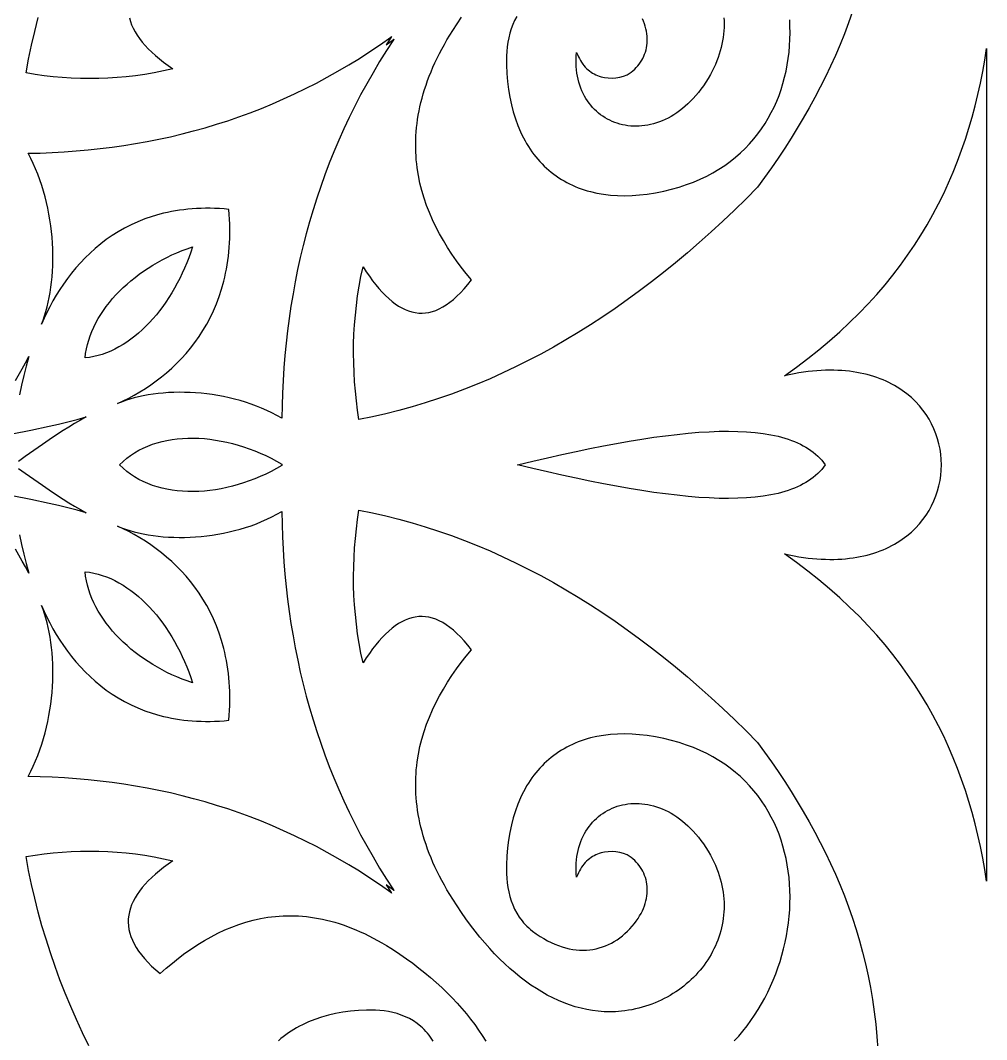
# Model space of a CAD drawing. Extents: x -375 to 375, y -1025 to 1025.
# Drawn here: x -197.2 to -125, y 659.3 to 735.5 of the extents above; entities that cross this region are included whole.
import ezdxf

# ---------------------------------------------------------------- set-up
doc = ezdxf.new("R2010")
doc.units = 0
doc.layers.add('LAYER_1', color=18, linetype='CONTINUOUS')

msp = doc.modelspace()

# ---------------------------------------------------------------- linework, layer by layer
at = {"layer": 'LAYER_1'}
for points in [[(-135.022, 736.118), (-135.313, 735.285), (-135.623, 734.462), (-135.95, 733.647), (-136.294, 732.84), (-136.655, 732.041), (-137.031, 731.25), (-137.423, 730.466), (-137.831, 729.69), (-138.253, 728.921), (-138.689, 728.158), (-139.139, 727.403), (-139.603, 726.654), (-140.079, 725.911), (-140.567, 725.174), (-141.067, 724.442), (-141.579, 723.717), (-142.101, 722.996), (-142.966, 722.132), (-143.834, 721.287), (-144.707, 720.462), (-145.583, 719.657), (-146.464, 718.873), (-147.349, 718.108), (-148.238, 717.363), (-149.131, 716.639), (-150.028, 715.936), (-150.929, 715.253), (-151.835, 714.59), (-152.744, 713.949), (-153.659, 713.328), (-154.577, 712.728), (-155.5, 712.15), (-156.427, 711.593), (-157.358, 711.057), (-158.294, 710.543), (-159.235, 710.05), (-160.179, 709.579), (-161.129, 709.13), (-162.083, 708.702), (-163.041, 708.297), (-164.004, 707.914), (-164.972, 707.553), (-165.944, 707.214), (-166.921, 706.898), (-167.903, 706.604), (-168.889, 706.333), (-169.88, 706.085), (-170.877, 705.86), (-171.877, 705.657), (-171.982, 706.357), (-172.072, 707.059), (-172.146, 707.762), (-172.204, 708.467), (-172.246, 709.173), (-172.272, 709.881), (-172.281, 710.591), (-172.274, 711.303), (-172.249, 712.016), (-172.207, 712.731), (-172.147, 713.448), (-172.069, 714.166), (-171.974, 714.886), (-171.859, 715.607), (-171.727, 716.33), (-171.575, 717.055), (-171.338, 716.691), (-171.1, 716.346), (-170.861, 716.019), (-170.621, 715.712), (-170.381, 715.425), (-170.139, 715.158), (-169.897, 714.91), (-169.653, 714.683), (-169.409, 714.477), (-169.164, 714.292), (-168.917, 714.128), (-168.67, 713.985), (-168.422, 713.865), (-168.172, 713.766), (-167.922, 713.69), (-167.67, 713.636), (-167.418, 713.606), (-167.164, 713.598), (-166.909, 713.614), (-166.653, 713.654), (-166.396, 713.717), (-166.137, 713.805), (-165.878, 713.918), (-165.617, 714.055), (-165.355, 714.217), (-165.091, 714.405), (-164.826, 714.619), (-164.56, 714.858), (-164.293, 715.124), (-164.024, 715.416), (-163.754, 715.735), (-163.482, 716.081), (-163.868, 716.552), (-164.24, 717.03), (-164.597, 717.514), (-164.938, 718.006), (-165.264, 718.504), (-165.572, 719.009), (-165.862, 719.521), (-166.133, 720.04), (-166.384, 720.567), (-166.616, 721.1), (-166.825, 721.64), (-167.013, 722.188), (-167.178, 722.743), (-167.319, 723.305), (-167.436, 723.874), (-167.528, 724.451), (-167.563, 724.742), (-167.593, 725.035), (-167.615, 725.33), (-167.631, 725.627), (-167.64, 725.925), (-167.641, 726.225), (-167.636, 726.528), (-167.623, 726.832), (-167.603, 727.138), (-167.576, 727.446), (-167.541, 727.755), (-167.498, 728.067), (-167.447, 728.381), (-167.389, 728.696), (-167.323, 729.013), (-167.248, 729.333), (-167.166, 729.654), (-167.075, 729.977), (-166.976, 730.302), (-166.868, 730.629), (-166.752, 730.958), (-166.627, 731.289), (-166.493, 731.622), (-166.35, 731.956), (-166.199, 732.293), (-166.038, 732.632), (-165.868, 732.972), (-165.689, 733.315), (-165.5, 733.659), (-165.302, 734.006), (-165.094, 734.354), (-164.877, 734.705), (-164.552, 735.209), (-164.221, 735.7)], [(-189.022, 735.642), (-188.949, 735.382), (-188.854, 735.122), (-188.738, 734.864), (-188.601, 734.607), (-188.444, 734.351), (-188.266, 734.095), (-188.067, 733.841), (-187.849, 733.588), (-187.612, 733.336), (-187.354, 733.085), (-187.078, 732.834), (-186.783, 732.585), (-186.47, 732.336), (-186.138, 732.089), (-185.788, 731.842), (-186.484, 731.684), (-187.179, 731.546), (-187.873, 731.427), (-188.565, 731.328), (-189.255, 731.247), (-189.944, 731.185), (-190.631, 731.141), (-191.317, 731.115), (-192.001, 731.107), (-192.683, 731.117), (-193.364, 731.143), (-194.043, 731.187), (-194.721, 731.248), (-195.396, 731.325), (-196.071, 731.418), (-196.743, 731.528), (-196.549, 732.569), (-196.332, 733.605), (-196.094, 734.636), (-195.833, 735.662)], [(-160.089, 735.753), (-160.251, 735.45), (-160.39, 735.138), (-160.51, 734.818), (-160.609, 734.491), (-160.691, 734.159), (-160.755, 733.823), (-160.802, 733.485), (-160.835, 733.144), (-160.854, 732.804), (-160.86, 732.465), (-160.855, 732.127), (-160.827, 731.495), (-160.777, 730.881), (-160.704, 730.287), (-160.609, 729.712), (-160.492, 729.157), (-160.353, 728.621), (-160.194, 728.106), (-160.014, 727.611), (-159.813, 727.137), (-159.706, 726.908), (-159.593, 726.684), (-159.475, 726.465), (-159.353, 726.251), (-159.225, 726.043), (-159.093, 725.841), (-158.956, 725.643), (-158.814, 725.451), (-158.668, 725.265), (-158.517, 725.084), (-158.361, 724.909), (-158.201, 724.739), (-158.036, 724.574), (-157.867, 724.416), (-157.693, 724.263), (-157.515, 724.116), (-157.333, 723.974), (-157.146, 723.838), (-156.955, 723.708), (-156.76, 723.584), (-156.561, 723.465), (-156.357, 723.353), (-156.15, 723.246), (-155.938, 723.145), (-155.723, 723.05), (-155.503, 722.962), (-155.28, 722.879), (-155.052, 722.802), (-154.821, 722.731), (-154.586, 722.667), (-154.105, 722.556), (-153.609, 722.47), (-153.099, 722.41), (-152.574, 722.374), (-152.036, 722.364), (-151.485, 722.38), (-150.921, 722.422), (-150.344, 722.49), (-149.718, 722.59), (-149.113, 722.711), (-148.528, 722.852), (-147.963, 723.012), (-147.419, 723.191), (-146.894, 723.388), (-146.388, 723.603), (-145.903, 723.835), (-145.436, 724.084), (-144.989, 724.348), (-144.562, 724.628), (-144.153, 724.923), (-143.763, 725.232), (-143.392, 725.555), (-143.039, 725.891), (-142.705, 726.239), (-142.389, 726.6), (-142.091, 726.973), (-141.812, 727.356), (-141.55, 727.75), (-141.306, 728.153), (-141.08, 728.566), (-140.871, 728.988), (-140.68, 729.418), (-140.506, 729.855), (-140.349, 730.3), (-140.208, 730.751), (-140.085, 731.208), (-139.978, 731.67), (-139.888, 732.137), (-139.814, 732.609), (-139.757, 733.084), (-139.716, 733.563), (-139.69, 734.044), (-139.681, 734.527), (-139.687, 735.012), (-139.708, 735.497)], [(-144.62, 735.658), (-144.609, 735.416), (-144.605, 735.172), (-144.61, 734.926), (-144.623, 734.68), (-144.645, 734.432), (-144.676, 734.183), (-144.716, 733.934), (-144.764, 733.683), (-144.822, 733.433), (-144.889, 733.181), (-144.965, 732.93), (-145.051, 732.678), (-145.146, 732.426), (-145.251, 732.175), (-145.366, 731.923), (-145.49, 731.672), (-145.625, 731.421), (-145.796, 731.128), (-145.972, 730.848), (-146.152, 730.58), (-146.336, 730.325), (-146.525, 730.081), (-146.717, 729.85), (-146.912, 729.63), (-147.111, 729.422), (-147.313, 729.226), (-147.517, 729.041), (-147.724, 728.867), (-147.934, 728.705), (-148.145, 728.554), (-148.357, 728.414), (-148.572, 728.285), (-148.787, 728.167), (-149.004, 728.06), (-149.221, 727.963), (-149.438, 727.877), (-149.656, 727.801), (-149.874, 727.736), (-150.091, 727.681), (-150.308, 727.635), (-150.524, 727.6), (-150.739, 727.575), (-150.953, 727.559), (-151.165, 727.553), (-151.375, 727.556), (-151.584, 727.569), (-151.79, 727.591), (-151.993, 727.622), (-152.194, 727.662), (-152.391, 727.712), (-152.585, 727.77), (-152.776, 727.837), (-152.963, 727.912), (-153.146, 727.996), (-153.324, 728.088), (-153.498, 728.189), (-153.667, 728.298), (-153.831, 728.414), (-153.989, 728.539), (-154.142, 728.672), (-154.289, 728.812), (-154.431, 728.96), (-154.565, 729.115), (-154.693, 729.278), (-154.815, 729.448), (-154.929, 729.625), (-155.036, 729.809), (-155.135, 730.001), (-155.227, 730.199), (-155.31, 730.403), (-155.385, 730.615), (-155.451, 730.832), (-155.509, 731.057), (-155.557, 731.287), (-155.597, 731.524), (-155.626, 731.766), (-155.646, 732.015), (-155.655, 732.269), (-155.654, 732.529), (-155.643, 732.795), (-155.621, 733.066), (-155.558, 732.903), (-155.49, 732.747), (-155.417, 732.599), (-155.338, 732.458), (-155.254, 732.325), (-155.165, 732.199), (-155.072, 732.081), (-154.974, 731.97), (-154.872, 731.866), (-154.766, 731.77), (-154.656, 731.68), (-154.543, 731.598), (-154.426, 731.523), (-154.306, 731.455), (-154.183, 731.394), (-154.057, 731.34), (-153.928, 731.292), (-153.798, 731.252), (-153.665, 731.218), (-153.53, 731.192), (-153.255, 731.158), (-152.975, 731.151), (-152.691, 731.171), (-152.405, 731.216), (-152.119, 731.286), (-151.834, 731.382), (-151.687, 731.481), (-151.546, 731.586), (-151.412, 731.697), (-151.285, 731.814), (-151.165, 731.936), (-151.052, 732.064), (-150.947, 732.197), (-150.85, 732.334), (-150.76, 732.476), (-150.679, 732.622), (-150.606, 732.773), (-150.541, 732.928), (-150.485, 733.086), (-150.438, 733.248), (-150.4, 733.413), (-150.371, 733.582), (-150.351, 733.753), (-150.341, 733.927), (-150.341, 734.103), (-150.351, 734.282), (-150.371, 734.462), (-150.401, 734.645), (-150.441, 734.829), (-150.493, 735.015), (-150.555, 735.201), (-150.628, 735.389), (-150.712, 735.577)], [(-197.537, 708.573), (-197.03, 709.449), (-196.783, 709.896), (-196.545, 710.347), (-196.735, 709.639), (-196.911, 708.927), (-197.075, 708.209), (-197.228, 707.488)], [(-197.785, 704.58), (-196.393, 704.854), (-195.003, 705.145), (-194.31, 705.302), (-193.619, 705.47), (-192.931, 705.651), (-192.245, 705.848), (-192.681, 705.604), (-193.113, 705.352), (-193.54, 705.093), (-193.959, 704.83), (-194.766, 704.303), (-195.52, 703.789), (-196.805, 702.882), (-197.304, 702.528)], [(-197.304, 702.004), (-196.805, 701.649), (-195.52, 700.743), (-194.766, 700.23), (-193.959, 699.705), (-193.54, 699.443), (-193.113, 699.186), (-192.681, 698.935), (-192.245, 698.692), (-192.931, 698.885), (-193.619, 699.064), (-194.31, 699.23), (-195.003, 699.386), (-196.393, 699.675), (-197.785, 699.946)], [(-143.844, 659.246), (-143.514, 659.611), (-143.198, 659.988), (-142.894, 660.375), (-142.603, 660.773), (-142.324, 661.18), (-142.059, 661.597), (-141.807, 662.022), (-141.569, 662.455), (-141.344, 662.895), (-141.132, 663.342), (-140.935, 663.796), (-140.751, 664.255), (-140.581, 664.719), (-140.426, 665.188), (-140.284, 665.661), (-140.158, 666.138), (-140.045, 666.617), (-139.948, 667.099), (-139.865, 667.583), (-139.798, 668.068), (-139.745, 668.554), (-139.708, 669.04), (-139.687, 669.526), (-139.681, 670.01), (-139.69, 670.494), (-139.716, 670.975), (-139.757, 671.453), (-139.814, 671.928), (-139.888, 672.4), (-139.978, 672.867), (-140.085, 673.33), (-140.208, 673.787), (-140.349, 674.238), (-140.506, 674.682), (-140.68, 675.12), (-140.871, 675.55), (-141.08, 675.971), (-141.306, 676.384), (-141.55, 676.788), (-141.812, 677.182), (-142.091, 677.565), (-142.389, 677.937), (-142.705, 678.298), (-143.039, 678.647), (-143.392, 678.983), (-143.763, 679.306), (-144.153, 679.615), (-144.562, 679.91), (-144.989, 680.19), (-145.436, 680.454), (-145.903, 680.703), (-146.388, 680.935), (-146.894, 681.149), (-147.419, 681.347), (-147.963, 681.526), (-148.528, 681.686), (-149.113, 681.827), (-149.718, 681.948), (-150.344, 682.048), (-150.921, 682.116), (-151.485, 682.158), (-152.036, 682.174), (-152.574, 682.164), (-153.099, 682.128), (-153.609, 682.067), (-154.105, 681.981), (-154.586, 681.871), (-154.821, 681.806), (-155.052, 681.736), (-155.28, 681.659), (-155.503, 681.576), (-155.723, 681.487), (-155.938, 681.392), (-156.15, 681.292), (-156.357, 681.185), (-156.561, 681.072), (-156.76, 680.954), (-156.955, 680.83), (-157.146, 680.7), (-157.333, 680.564), (-157.515, 680.422), (-157.693, 680.275), (-157.867, 680.122), (-158.036, 679.963), (-158.201, 679.799), (-158.361, 679.629), (-158.517, 679.454), (-158.668, 679.273), (-158.814, 679.086), (-158.956, 678.894), (-159.093, 678.697), (-159.225, 678.494), (-159.353, 678.286), (-159.475, 678.073), (-159.593, 677.854), (-159.706, 677.63), (-159.813, 677.401), (-160.014, 676.927), (-160.194, 676.432), (-160.353, 675.917), (-160.492, 675.381), (-160.609, 674.826), (-160.704, 674.251), (-160.777, 673.657), (-160.827, 673.043), (-160.855, 672.411), (-160.86, 672.073), (-160.854, 671.734), (-160.835, 671.393), (-160.802, 671.053), (-160.755, 670.714), (-160.691, 670.378), (-160.609, 670.047), (-160.51, 669.72), (-160.39, 669.4), (-160.251, 669.087), (-160.089, 668.784), (-159.904, 668.491), (-159.696, 668.209), (-159.582, 668.073), (-159.462, 667.941), (-159.335, 667.811), (-159.202, 667.686), (-159.062, 667.564), (-158.914, 667.446), (-158.635, 667.244), (-158.356, 667.058), (-158.078, 666.888), (-157.801, 666.734), (-157.526, 666.596), (-157.253, 666.474), (-156.981, 666.366), (-156.711, 666.274), (-156.443, 666.197), (-156.178, 666.134), (-155.915, 666.086), (-155.655, 666.052), (-155.397, 666.032), (-155.143, 666.026), (-154.892, 666.033), (-154.645, 666.054), (-154.401, 666.088), (-154.161, 666.134), (-153.925, 666.194), (-153.693, 666.265), (-153.466, 666.349), (-153.243, 666.445), (-153.025, 666.553), (-152.812, 666.672), (-152.604, 666.803), (-152.402, 666.944), (-152.205, 667.097), (-152.014, 667.26), (-151.828, 667.434), (-151.649, 667.617), (-151.476, 667.811), (-151.309, 668.015), (-151.166, 668.204), (-151.035, 668.393), (-150.916, 668.582), (-150.808, 668.771), (-150.712, 668.96), (-150.628, 669.149), (-150.555, 669.336), (-150.493, 669.523), (-150.441, 669.709), (-150.401, 669.893), (-150.371, 670.075), (-150.351, 670.256), (-150.341, 670.435), (-150.341, 670.611), (-150.351, 670.785), (-150.371, 670.956), (-150.4, 671.124), (-150.438, 671.29), (-150.485, 671.452), (-150.541, 671.61), (-150.606, 671.765), (-150.679, 671.915), (-150.76, 672.062), (-150.85, 672.204), (-150.947, 672.341), (-151.052, 672.474), (-151.165, 672.601), (-151.285, 672.724), (-151.412, 672.841), (-151.546, 672.952), (-151.687, 673.057), (-151.834, 673.156), (-152.119, 673.252), (-152.405, 673.322), (-152.691, 673.367), (-152.975, 673.387), (-153.255, 673.38), (-153.53, 673.346), (-153.665, 673.32), (-153.798, 673.286), (-153.928, 673.246), (-154.057, 673.198), (-154.183, 673.144), (-154.306, 673.083), (-154.426, 673.015), (-154.543, 672.94), (-154.656, 672.858), (-154.766, 672.768), (-154.872, 672.672), (-154.974, 672.568), (-155.072, 672.457), (-155.165, 672.339), (-155.254, 672.213), (-155.338, 672.08), (-155.417, 671.939), (-155.49, 671.791), (-155.558, 671.635), (-155.621, 671.472), (-155.643, 671.743), (-155.654, 672.009), (-155.655, 672.269), (-155.646, 672.523), (-155.626, 672.772), (-155.597, 673.014), (-155.557, 673.251), (-155.509, 673.481), (-155.451, 673.705), (-155.385, 673.923), (-155.31, 674.134), (-155.227, 674.339), (-155.135, 674.537), (-155.036, 674.728), (-154.929, 674.912), (-154.815, 675.09), (-154.693, 675.26), (-154.565, 675.422), (-154.431, 675.578), (-154.289, 675.726), (-154.142, 675.866), (-153.989, 675.998), (-153.831, 676.123), (-153.667, 676.24), (-153.498, 676.349), (-153.324, 676.449), (-153.146, 676.541), (-152.963, 676.625), (-152.776, 676.701), (-152.585, 676.768), (-152.391, 676.826), (-152.194, 676.875), (-151.993, 676.915), (-151.79, 676.946), (-151.584, 676.968), (-151.375, 676.981), (-151.165, 676.985), (-150.953, 676.978), (-150.739, 676.963), (-150.524, 676.937), (-150.308, 676.902), (-150.091, 676.857), (-149.874, 676.801), (-149.656, 676.736), (-149.438, 676.66), (-149.221, 676.574), (-149.004, 676.477), (-148.787, 676.37), (-148.572, 676.252), (-148.357, 676.123), (-148.145, 675.983), (-147.934, 675.832), (-147.724, 675.67), (-147.517, 675.496), (-147.313, 675.312), (-147.111, 675.115), (-146.912, 674.907), (-146.717, 674.688), (-146.525, 674.456), (-146.336, 674.213), (-146.152, 673.957), (-145.972, 673.689), (-145.796, 673.409), (-145.625, 673.116), (-145.49, 672.866), (-145.366, 672.614), (-145.251, 672.363), (-145.146, 672.111), (-145.051, 671.859), (-144.965, 671.607), (-144.889, 671.356), (-144.822, 671.105), (-144.764, 670.854), (-144.716, 670.604), (-144.676, 670.354), (-144.645, 670.105), (-144.623, 669.858), (-144.61, 669.611), (-144.605, 669.366), (-144.609, 669.122), (-144.62, 668.879), (-144.64, 668.638), (-144.668, 668.399), (-144.704, 668.161), (-144.747, 667.926), (-144.799, 667.693), (-144.857, 667.462), (-144.924, 667.233), (-144.997, 667.007), (-145.078, 666.783), (-145.165, 666.562), (-145.26, 666.344), (-145.361, 666.129), (-145.47, 665.917), (-145.584, 665.708), (-145.706, 665.503), (-145.833, 665.301), (-145.967, 665.103), (-146.107, 664.908), (-146.252, 664.718), (-146.404, 664.531), (-146.562, 664.348), (-146.725, 664.17), (-146.893, 663.996), (-147.067, 663.827), (-147.246, 663.662), (-147.43, 663.502), (-147.62, 663.347), (-147.814, 663.197), (-148.013, 663.052), (-148.216, 662.913), (-148.425, 662.779), (-148.637, 662.65), (-148.854, 662.527), (-149.075, 662.409), (-149.3, 662.298), (-149.529, 662.193), (-149.762, 662.094), (-149.999, 662.001), (-150.239, 661.914), (-150.482, 661.834), (-150.729, 661.761), (-150.98, 661.694), (-151.233, 661.635), (-151.489, 661.582), (-151.748, 661.537), (-152.01, 661.499), (-152.274, 661.468), (-152.709, 661.433), (-153.142, 661.42), (-153.575, 661.43), (-154.007, 661.462), (-154.437, 661.515), (-154.866, 661.59), (-155.293, 661.685), (-155.718, 661.801), (-156.141, 661.937), (-156.562, 662.093), (-156.98, 662.268), (-157.396, 662.463), (-157.809, 662.676), (-158.219, 662.908), (-158.625, 663.158), (-159.029, 663.425), (-159.429, 663.71), (-159.825, 664.012), (-160.217, 664.331), (-160.605, 664.666), (-160.989, 665.017), (-161.369, 665.383), (-161.743, 665.765), (-162.113, 666.162), (-162.478, 666.574), (-162.838, 666.999), (-163.192, 667.439), (-163.541, 667.892), (-163.884, 668.358), (-164.221, 668.837), (-164.552, 669.329), (-164.877, 669.832), (-165.094, 670.183), (-165.302, 670.531), (-165.5, 670.878), (-165.689, 671.223), (-165.868, 671.565), (-166.038, 671.906), (-166.199, 672.244), (-166.35, 672.581), (-166.493, 672.916), (-166.627, 673.249), (-166.752, 673.58), (-166.868, 673.909), (-166.976, 674.236), (-167.075, 674.561), (-167.166, 674.884), (-167.248, 675.205), (-167.323, 675.524), (-167.389, 675.842), (-167.447, 676.157), (-167.498, 676.471), (-167.541, 676.782), (-167.576, 677.092), (-167.603, 677.4), (-167.623, 677.706), (-167.636, 678.01), (-167.641, 678.312), (-167.64, 678.613), (-167.631, 678.911), (-167.615, 679.208), (-167.593, 679.503), (-167.563, 679.796), (-167.528, 680.087), (-167.436, 680.663), (-167.319, 681.233), (-167.178, 681.795), (-167.013, 682.35), (-166.825, 682.897), (-166.616, 683.438), (-166.384, 683.971), (-166.133, 684.498), (-165.862, 685.017), (-165.572, 685.529), (-165.264, 686.034), (-164.938, 686.532), (-164.597, 687.024), (-164.24, 687.508), (-163.868, 687.986), (-163.482, 688.457), (-163.754, 688.803), (-164.024, 689.122), (-164.293, 689.414), (-164.56, 689.68), (-164.826, 689.919), (-165.091, 690.132), (-165.355, 690.32), (-165.617, 690.483), (-165.878, 690.62), (-166.137, 690.733), (-166.396, 690.821), (-166.653, 690.884), (-166.909, 690.924), (-167.164, 690.94), (-167.418, 690.932), (-167.67, 690.901), (-167.922, 690.848), (-168.172, 690.772), (-168.422, 690.673), (-168.67, 690.552), (-168.917, 690.41), (-169.164, 690.246), (-169.409, 690.06), (-169.653, 689.854), (-169.897, 689.627), (-170.139, 689.38), (-170.381, 689.112), (-170.621, 688.825), (-170.861, 688.518), (-171.1, 688.192), (-171.338, 687.846), (-171.575, 687.482), (-171.727, 688.207), (-171.859, 688.93), (-171.974, 689.652), (-172.069, 690.372), (-172.147, 691.09), (-172.207, 691.806), (-172.249, 692.521), (-172.274, 693.234), (-172.281, 693.946), (-172.272, 694.656), (-172.246, 695.364), (-172.204, 696.071), (-172.146, 696.776), (-172.072, 697.479), (-171.982, 698.181), (-171.877, 698.88), (-170.877, 698.678), (-169.88, 698.453), (-168.889, 698.205), (-167.903, 697.934), (-166.921, 697.64), (-165.944, 697.324), (-164.972, 696.985), (-164.004, 696.624), (-163.041, 696.241), (-162.083, 695.835), (-161.129, 695.408), (-160.179, 694.959), (-159.235, 694.488), (-158.294, 693.995), (-157.358, 693.481), (-156.427, 692.945), (-155.5, 692.388), (-154.577, 691.809), (-153.659, 691.21), (-152.744, 690.589), (-151.835, 689.947), (-150.929, 689.285), (-150.028, 688.602), (-149.131, 687.898), (-148.238, 687.174), (-147.349, 686.43), (-146.464, 685.665), (-145.583, 684.88), (-144.707, 684.075), (-143.834, 683.25), (-142.966, 682.405), (-142.101, 681.541), (-141.579, 680.82), (-141.067, 680.095), (-140.567, 679.364), (-140.079, 678.627), (-139.603, 677.884), (-139.139, 677.134), (-138.689, 676.379), (-138.253, 675.616), (-137.831, 674.847), (-137.423, 674.071), (-137.031, 673.287), (-136.655, 672.496), (-136.294, 671.697), (-135.95, 670.891), (-135.623, 670.075), (-135.313, 669.252), (-135.022, 668.42), (-134.749, 667.579), (-134.494, 666.728), (-134.26, 665.869), (-134.045, 665), (-133.85, 664.121), (-133.676, 663.232), (-133.523, 662.333), (-133.393, 661.423), (-133.284, 660.503), (-133.198, 659.572), (-133.135, 658.63)], [(-197.228, 697.046), (-197.075, 696.325), (-196.911, 695.608), (-196.735, 694.896), (-196.545, 694.19), (-196.783, 694.64), (-197.03, 695.086), (-197.537, 695.961)], [(-192.047, 658.878), (-192.521, 659.857), (-192.974, 660.84), (-193.406, 661.827), (-193.817, 662.82), (-194.206, 663.817), (-194.575, 664.819), (-194.922, 665.826), (-195.247, 666.837), (-195.551, 667.854), (-195.833, 668.875), (-196.094, 669.901), (-196.332, 670.932), (-196.549, 671.968), (-196.743, 673.01), (-196.071, 673.119), (-195.396, 673.213), (-194.721, 673.29), (-194.043, 673.35), (-193.364, 673.394), (-192.683, 673.421), (-192.001, 673.431), (-191.317, 673.423), (-190.631, 673.397), (-189.944, 673.353), (-189.255, 673.291), (-188.565, 673.21), (-187.873, 673.11), (-187.179, 672.991), (-186.484, 672.853), (-185.788, 672.695), (-186.138, 672.449), (-186.47, 672.201), (-186.783, 671.952), (-187.078, 671.703), (-187.354, 671.453), (-187.612, 671.201), (-187.849, 670.949), (-188.067, 670.696), (-188.266, 670.442), (-188.444, 670.187), (-188.601, 669.931), (-188.738, 669.673), (-188.854, 669.415), (-188.949, 669.156), (-189.022, 668.895), (-189.074, 668.633), (-189.103, 668.371), (-189.111, 668.107), (-189.095, 667.841), (-189.057, 667.575), (-188.996, 667.307), (-188.912, 667.039), (-188.803, 666.768), (-188.671, 666.497), (-188.515, 666.224), (-188.335, 665.95), (-188.13, 665.675), (-187.899, 665.398), (-187.644, 665.119), (-187.363, 664.84), (-187.057, 664.559), (-186.724, 664.276), (-186.271, 664.677), (-185.812, 665.064), (-185.347, 665.436), (-184.874, 665.791), (-184.395, 666.129), (-183.91, 666.45), (-183.417, 666.752), (-182.918, 667.034), (-182.413, 667.296), (-181.9, 667.536), (-181.38, 667.754), (-180.854, 667.95), (-180.321, 668.121), (-179.781, 668.268), (-179.233, 668.39), (-178.679, 668.485), (-178.399, 668.522), (-178.118, 668.553), (-177.834, 668.576), (-177.549, 668.593), (-177.262, 668.602), (-176.973, 668.603), (-176.683, 668.598), (-176.391, 668.584), (-176.096, 668.564), (-175.801, 668.535), (-175.503, 668.498), (-175.203, 668.454), (-174.902, 668.401), (-174.599, 668.341), (-174.294, 668.272), (-173.987, 668.194), (-173.678, 668.108), (-173.367, 668.014), (-173.055, 667.91), (-172.741, 667.798), (-172.425, 667.677), (-172.106, 667.547), (-171.787, 667.408), (-171.465, 667.26), (-171.141, 667.102), (-170.816, 666.935), (-170.488, 666.758), (-170.159, 666.571), (-169.828, 666.375), (-169.495, 666.169), (-169.16, 665.953), (-168.823, 665.727), (-168.339, 665.389), (-167.866, 665.045), (-167.406, 664.694), (-166.958, 664.337), (-166.522, 663.974), (-166.1, 663.606), (-165.691, 663.231), (-165.295, 662.852), (-164.914, 662.467), (-164.547, 662.077), (-164.194, 661.682), (-163.857, 661.283), (-163.535, 660.879), (-163.229, 660.471), (-162.938, 660.059), (-162.664, 659.643), (-162.407, 659.223)], [(-166.335, 659.232), (-166.529, 659.524), (-166.643, 659.677), (-166.76, 659.823), (-166.88, 659.962), (-167.005, 660.093), (-167.132, 660.218), (-167.263, 660.337), (-167.534, 660.554), (-167.816, 660.746), (-168.107, 660.914), (-168.407, 661.06), (-168.715, 661.184), (-169.029, 661.287), (-169.348, 661.372), (-169.671, 661.439), (-169.997, 661.488), (-170.324, 661.523), (-170.651, 661.542), (-170.977, 661.549), (-171.302, 661.543), (-171.91, 661.514), (-172.499, 661.461), (-173.07, 661.385), (-173.623, 661.287), (-174.157, 661.165), (-174.671, 661.021), (-175.167, 660.855), (-175.642, 660.668), (-176.098, 660.459), (-176.318, 660.347), (-176.534, 660.23), (-176.744, 660.107), (-176.949, 659.98), (-177.149, 659.847), (-177.344, 659.71), (-177.533, 659.567), (-177.718, 659.42), (-177.897, 659.267)]]:
    msp.add_lwpolyline(points, dxfattribs=at)
for points in [[(-169.464, 734.224), (-169.439, 734.243), (-169.48, 734.199), (-169.849, 733.637), (-169.309, 734.021), (-169.267, 734.063), (-169.285, 734.039), (-169.26, 734.057), (-169.302, 734.013), (-169.83, 733.197), (-170.338, 732.376), (-170.828, 731.551), (-171.3, 730.721), (-171.753, 729.887), (-172.187, 729.048), (-172.604, 728.205), (-173.003, 727.357), (-173.385, 726.505), (-173.748, 725.648), (-174.095, 724.787), (-174.424, 723.921), (-174.736, 723.052), (-175.031, 722.177), (-175.309, 721.299), (-175.571, 720.417), (-175.817, 719.53), (-176.046, 718.639), (-176.259, 717.744), (-176.456, 716.844), (-176.637, 715.941), (-176.803, 715.033), (-176.954, 714.122), (-177.089, 713.206), (-177.209, 712.287), (-177.314, 711.363), (-177.404, 710.436), (-177.479, 709.505), (-177.54, 708.569), (-177.587, 707.63), (-177.62, 706.687), (-177.638, 705.741), (-178.003, 705.949), (-178.377, 706.145), (-178.758, 706.329), (-179.146, 706.5), (-179.54, 706.659), (-179.94, 706.807), (-180.344, 706.942), (-180.753, 707.065), (-181.165, 707.177), (-181.58, 707.277), (-181.996, 707.366), (-182.414, 707.444), (-182.832, 707.51), (-183.25, 707.566), (-183.667, 707.61), (-184.083, 707.644), (-184.496, 707.668), (-184.905, 707.681), (-185.311, 707.683), (-185.713, 707.676), (-186.109, 707.658), (-186.499, 707.631), (-186.882, 707.593), (-187.258, 707.546), (-187.626, 707.49), (-187.985, 707.424), (-188.334, 707.349), (-188.673, 707.264), (-189.001, 707.171), (-189.317, 707.069), (-189.621, 706.958), (-189.911, 706.839), (-189.492, 707.036), (-189.074, 707.247), (-188.657, 707.473), (-188.243, 707.714), (-187.832, 707.971), (-187.426, 708.242), (-187.025, 708.529), (-186.631, 708.832), (-186.244, 709.15), (-185.865, 709.485), (-185.495, 709.836), (-185.136, 710.203), (-184.788, 710.587), (-184.452, 710.989), (-184.129, 711.407), (-183.82, 711.843), (-183.527, 712.296), (-183.249, 712.767), (-182.988, 713.256), (-182.746, 713.763), (-182.522, 714.289), (-182.319, 714.833), (-182.136, 715.396), (-181.975, 715.978), (-181.903, 716.276), (-181.837, 716.579), (-181.777, 716.887), (-181.722, 717.2), (-181.675, 717.517), (-181.633, 717.84), (-181.598, 718.167), (-181.569, 718.5), (-181.547, 718.838), (-181.532, 719.18), (-181.524, 719.528), (-181.522, 719.881), (-181.528, 720.238), (-181.542, 720.601), (-181.562, 720.97), (-181.59, 721.343), (-181.95, 721.375), (-182.304, 721.399), (-182.654, 721.415), (-182.999, 721.424), (-183.338, 721.425), (-183.673, 721.419), (-184.003, 721.405), (-184.328, 721.385), (-184.649, 721.357), (-184.964, 721.322), (-185.275, 721.281), (-185.581, 721.233), (-185.882, 721.179), (-186.179, 721.118), (-186.471, 721.052), (-186.758, 720.979), (-187.319, 720.815), (-187.862, 720.628), (-188.386, 720.419), (-188.893, 720.19), (-189.382, 719.94), (-189.854, 719.672), (-190.308, 719.386), (-190.745, 719.083), (-191.165, 718.764), (-191.569, 718.431), (-191.956, 718.084), (-192.327, 717.723), (-192.682, 717.352), (-193.021, 716.969), (-193.344, 716.577), (-193.651, 716.176), (-193.944, 715.767), (-194.221, 715.351), (-194.484, 714.93), (-194.731, 714.505), (-194.965, 714.075), (-195.184, 713.643), (-195.388, 713.209), (-195.579, 712.775), (-195.462, 713.076), (-195.353, 713.391), (-195.253, 713.719), (-195.161, 714.059), (-195.077, 714.411), (-195.003, 714.773), (-194.937, 715.145), (-194.88, 715.527), (-194.833, 715.917), (-194.795, 716.315), (-194.766, 716.72), (-194.747, 717.132), (-194.738, 717.548), (-194.739, 717.97), (-194.749, 718.396), (-194.77, 718.825), (-194.801, 719.257), (-194.842, 719.69), (-194.894, 720.125), (-194.957, 720.56), (-195.031, 720.994), (-195.115, 721.427), (-195.211, 721.859), (-195.318, 722.288), (-195.436, 722.713), (-195.566, 723.134), (-195.707, 723.551), (-195.861, 723.962), (-196.026, 724.366), (-196.203, 724.764), (-196.393, 725.153), (-196.595, 725.534), (-195.687, 725.554), (-194.783, 725.589), (-193.883, 725.639), (-192.986, 725.704), (-192.093, 725.783), (-191.204, 725.878), (-190.319, 725.988), (-189.437, 726.113), (-188.56, 726.254), (-187.686, 726.411), (-186.816, 726.584), (-185.95, 726.773), (-185.087, 726.979), (-184.229, 727.201), (-183.375, 727.44), (-182.525, 727.695), (-181.679, 727.967), (-180.837, 728.257), (-179.999, 728.564), (-179.165, 728.888), (-178.335, 729.231), (-177.509, 729.591), (-176.688, 729.968), (-175.871, 730.365), (-175.058, 730.779), (-174.249, 731.212), (-173.445, 731.663), (-172.645, 732.134), (-171.849, 732.623), (-171.058, 733.132), (-170.271, 733.66), (-169.489, 734.207), (-169.448, 734.25)], [(-125, 671.181), (-125.139, 672.047), (-125.294, 672.907), (-125.465, 673.763), (-125.654, 674.613), (-125.86, 675.458), (-126.084, 676.297), (-126.326, 677.13), (-126.588, 677.957), (-126.87, 678.778), (-127.172, 679.593), (-127.495, 680.401), (-127.839, 681.203), (-128.206, 681.998), (-128.595, 682.786), (-129.007, 683.567), (-129.443, 684.341), (-129.903, 685.108), (-130.388, 685.867), (-130.899, 686.618), (-131.435, 687.361), (-131.998, 688.097), (-132.588, 688.824), (-133.205, 689.543), (-133.851, 690.254), (-134.526, 690.956), (-135.229, 691.649), (-135.963, 692.333), (-136.727, 693.008), (-137.522, 693.674), (-138.349, 694.331), (-139.208, 694.978), (-140.099, 695.615), (-139.735, 695.537), (-139.378, 695.468), (-139.026, 695.407), (-138.679, 695.355), (-138.339, 695.31), (-138.004, 695.274), (-137.675, 695.246), (-137.351, 695.225), (-137.034, 695.212), (-136.722, 695.206), (-136.415, 695.208), (-136.115, 695.217), (-135.82, 695.233), (-135.531, 695.257), (-135.247, 695.287), (-134.97, 695.323), (-134.698, 695.366), (-134.432, 695.416), (-134.171, 695.472), (-133.917, 695.534), (-133.668, 695.602), (-133.424, 695.676), (-133.187, 695.755), (-132.955, 695.84), (-132.729, 695.931), (-132.508, 696.027), (-132.294, 696.128), (-132.085, 696.234), (-131.882, 696.345), (-131.684, 696.461), (-131.492, 696.582), (-131.306, 696.707), (-130.951, 696.97), (-130.619, 697.249), (-130.31, 697.544), (-130.024, 697.853), (-129.761, 698.175), (-129.52, 698.508), (-129.303, 698.853), (-129.108, 699.208), (-128.937, 699.571), (-128.788, 699.942), (-128.662, 700.32), (-128.559, 700.703), (-128.479, 701.091), (-128.421, 701.481), (-128.387, 701.874), (-128.376, 702.268), (-128.376, 702.269), (-128.376, 702.27), (-128.387, 702.664), (-128.421, 703.057), (-128.479, 703.447), (-128.559, 703.835), (-128.662, 704.218), (-128.788, 704.595), (-128.937, 704.966), (-129.108, 705.33), (-129.303, 705.684), (-129.52, 706.029), (-129.761, 706.363), (-130.024, 706.685), (-130.31, 706.994), (-130.619, 707.289), (-130.951, 707.568), (-131.306, 707.831), (-131.492, 707.956), (-131.684, 708.077), (-131.882, 708.192), (-132.085, 708.303), (-132.294, 708.41), (-132.508, 708.511), (-132.729, 708.607), (-132.955, 708.697), (-133.187, 708.783), (-133.424, 708.862), (-133.668, 708.936), (-133.917, 709.004), (-134.171, 709.066), (-134.432, 709.122), (-134.698, 709.172), (-134.97, 709.215), (-135.247, 709.251), (-135.531, 709.281), (-135.82, 709.304), (-136.115, 709.321), (-136.415, 709.33), (-136.722, 709.332), (-137.034, 709.326), (-137.351, 709.313), (-137.675, 709.292), (-138.004, 709.264), (-138.339, 709.228), (-138.679, 709.183), (-139.026, 709.131), (-139.378, 709.07), (-139.735, 709), (-140.099, 708.923), (-139.208, 709.56), (-138.349, 710.207), (-137.522, 710.864), (-136.727, 711.529), (-135.963, 712.205), (-135.229, 712.889), (-134.526, 713.582), (-133.851, 714.284), (-133.205, 714.994), (-132.588, 715.713), (-131.998, 716.44), (-131.435, 717.176), (-130.899, 717.919), (-130.388, 718.67), (-129.903, 719.429), (-129.443, 720.195), (-129.007, 720.969), (-128.595, 721.75), (-128.206, 722.538), (-127.84, 723.333), (-127.495, 724.135), (-127.172, 724.943), (-126.87, 725.758), (-126.588, 726.579), (-126.326, 727.406), (-126.084, 728.239), (-125.86, 729.078), (-125.654, 729.922), (-125.465, 730.772), (-125.294, 731.628), (-125.139, 732.489), (-125, 733.355)], [(-184.444, 718.138), (-184.586, 717.738), (-184.738, 717.342), (-184.9, 716.952), (-185.072, 716.569), (-185.254, 716.192), (-185.444, 715.822), (-185.644, 715.459), (-185.852, 715.105), (-186.068, 714.759), (-186.292, 714.422), (-186.524, 714.094), (-186.764, 713.776), (-187.01, 713.469), (-187.263, 713.172), (-187.523, 712.887), (-187.789, 712.614), (-188.061, 712.352), (-188.339, 712.104), (-188.622, 711.869), (-188.91, 711.647), (-189.203, 711.439), (-189.5, 711.247), (-189.801, 711.069), (-190.107, 710.907), (-190.416, 710.76), (-190.728, 710.631), (-191.044, 710.518), (-191.362, 710.423), (-191.683, 710.346), (-192.006, 710.287), (-192.33, 710.247), (-192.289, 710.585), (-192.23, 710.92), (-192.153, 711.254), (-192.059, 711.584), (-191.948, 711.912), (-191.822, 712.237), (-191.679, 712.557), (-191.521, 712.874), (-191.349, 713.187), (-191.162, 713.495), (-190.961, 713.799), (-190.746, 714.097), (-190.519, 714.39), (-190.278, 714.678), (-190.026, 714.959), (-189.762, 715.234), (-189.487, 715.503), (-189.201, 715.764), (-188.904, 716.019), (-188.598, 716.266), (-188.282, 716.506), (-187.957, 716.737), (-187.624, 716.96), (-187.282, 717.174), (-186.933, 717.38), (-186.577, 717.576), (-186.214, 717.763), (-185.844, 717.94), (-185.469, 718.107), (-185.088, 718.263), (-184.703, 718.409), (-184.313, 718.543)], [(-143.584, 704.77), (-142.924, 704.739), (-142.294, 704.687), (-141.692, 704.613), (-141.119, 704.518), (-140.844, 704.462), (-140.576, 704.4), (-140.315, 704.333), (-140.062, 704.26), (-139.816, 704.182), (-139.578, 704.097), (-139.347, 704.007), (-139.124, 703.91), (-138.909, 703.808), (-138.701, 703.699), (-138.501, 703.585), (-138.309, 703.464), (-138.124, 703.337), (-137.947, 703.204), (-137.778, 703.065), (-137.617, 702.919), (-137.463, 702.766), (-137.318, 702.608), (-137.18, 702.442), (-137.051, 702.27), (-137.05, 702.27), (-137.051, 702.27), (-137.05, 702.269), (-137.051, 702.268), (-137.05, 702.267), (-137.051, 702.267), (-137.18, 702.095), (-137.318, 701.93), (-137.463, 701.771), (-137.617, 701.619), (-137.778, 701.473), (-137.947, 701.333), (-138.124, 701.2), (-138.309, 701.073), (-138.501, 700.952), (-138.701, 700.838), (-138.909, 700.73), (-139.124, 700.627), (-139.347, 700.531), (-139.578, 700.44), (-139.816, 700.356), (-140.062, 700.277), (-140.315, 700.204), (-140.576, 700.137), (-140.844, 700.075), (-141.119, 700.02), (-141.692, 699.924), (-142.294, 699.851), (-142.924, 699.798), (-143.584, 699.767), (-144.271, 699.756), (-144.987, 699.765), (-145.73, 699.794), (-146.501, 699.841), (-147.299, 699.908), (-148.124, 699.992), (-148.975, 700.095), (-149.853, 700.214), (-150.757, 700.351), (-151.687, 700.504), (-152.643, 700.673), (-153.624, 700.858), (-154.629, 701.057), (-155.66, 701.272), (-156.715, 701.5), (-157.795, 701.743), (-158.898, 701.998), (-160.026, 702.267), (-160.027, 702.267), (-160.026, 702.268), (-160.026, 702.268), (-160.024, 702.269), (-160.026, 702.27), (-160.026, 702.27), (-160.027, 702.27), (-160.026, 702.27), (-158.898, 702.539), (-157.795, 702.795), (-156.715, 703.037), (-155.66, 703.266), (-154.629, 703.48), (-153.624, 703.68), (-152.643, 703.864), (-151.687, 704.033), (-150.757, 704.186), (-149.853, 704.323), (-148.975, 704.443), (-148.124, 704.545), (-147.299, 704.63), (-146.501, 704.696), (-145.73, 704.744), (-144.987, 704.772), (-144.271, 704.781)], [(-183.836, 704.251), (-183.423, 704.223), (-183.008, 704.18), (-182.59, 704.121), (-182.17, 704.048), (-181.75, 703.961), (-181.329, 703.859), (-180.909, 703.743), (-180.49, 703.613), (-180.072, 703.468), (-179.657, 703.31), (-179.245, 703.139), (-178.837, 702.954), (-178.434, 702.756), (-178.035, 702.544), (-177.643, 702.32), (-177.643, 702.215), (-178.035, 701.991), (-178.434, 701.78), (-178.837, 701.581), (-179.245, 701.396), (-179.657, 701.225), (-180.072, 701.067), (-180.49, 700.923), (-180.909, 700.792), (-181.329, 700.676), (-181.75, 700.574), (-182.17, 700.487), (-182.59, 700.414), (-183.008, 700.356), (-183.423, 700.312), (-183.836, 700.284), (-184.245, 700.271), (-184.65, 700.273), (-185.05, 700.291), (-185.444, 700.325), (-185.833, 700.375), (-186.214, 700.44), (-186.587, 700.522), (-186.952, 700.62), (-187.309, 700.735), (-187.655, 700.866), (-187.992, 701.014), (-188.317, 701.179), (-188.631, 701.362), (-188.932, 701.561), (-189.22, 701.779), (-189.495, 702.013), (-189.756, 702.266), (-189.495, 702.519), (-189.22, 702.755), (-188.932, 702.972), (-188.631, 703.172), (-188.317, 703.355), (-187.992, 703.52), (-187.655, 703.668), (-187.309, 703.8), (-186.952, 703.915), (-186.587, 704.013), (-186.214, 704.095), (-185.833, 704.161), (-185.444, 704.21), (-185.05, 704.244), (-184.65, 704.262), (-184.245, 704.264)], [(-177.619, 697.844), (-177.587, 696.901), (-177.54, 695.963), (-177.479, 695.027), (-177.403, 694.096), (-177.313, 693.169), (-177.208, 692.246), (-177.088, 691.327), (-176.953, 690.411), (-176.802, 689.5), (-176.636, 688.593), (-176.455, 687.689), (-176.258, 686.79), (-176.045, 685.895), (-175.815, 685.005), (-175.57, 684.118), (-175.308, 683.236), (-175.03, 682.358), (-174.735, 681.484), (-174.423, 680.614), (-174.094, 679.749), (-173.747, 678.888), (-173.384, 678.032), (-173.002, 677.179), (-172.604, 676.332), (-172.187, 675.489), (-171.752, 674.65), (-171.299, 673.816), (-170.828, 672.986), (-170.338, 672.161), (-169.83, 671.34), (-169.302, 670.525), (-169.26, 670.481), (-169.285, 670.5), (-169.267, 670.474), (-169.309, 670.516), (-169.849, 670.901), (-169.48, 670.339), (-169.439, 670.295), (-169.464, 670.314), (-169.448, 670.287), (-169.489, 670.331), (-170.271, 670.878), (-171.058, 671.406), (-171.849, 671.915), (-172.645, 672.404), (-173.445, 672.874), (-174.249, 673.326), (-175.058, 673.759), (-175.871, 674.173), (-176.688, 674.569), (-177.509, 674.947), (-178.335, 675.307), (-179.164, 675.649), (-179.998, 675.973), (-180.836, 676.28), (-181.678, 676.57), (-182.524, 676.842), (-183.374, 677.098), (-184.228, 677.336), (-185.086, 677.558), (-185.948, 677.764), (-186.814, 677.953), (-187.684, 678.126), (-188.558, 678.283), (-189.436, 678.424), (-190.317, 678.549), (-191.202, 678.659), (-192.091, 678.754), (-192.984, 678.833), (-193.881, 678.898), (-194.781, 678.947), (-195.685, 678.982), (-196.592, 679.003), (-196.39, 679.383), (-196.201, 679.772), (-196.024, 680.169), (-195.859, 680.574), (-195.706, 680.984), (-195.565, 681.4), (-195.435, 681.822), (-195.317, 682.247), (-195.21, 682.676), (-195.115, 683.107), (-195.03, 683.54), (-194.957, 683.975), (-194.894, 684.409), (-194.842, 684.844), (-194.801, 685.277), (-194.77, 685.709), (-194.749, 686.138), (-194.739, 686.564), (-194.738, 686.986), (-194.747, 687.402), (-194.766, 687.814), (-194.795, 688.219), (-194.833, 688.617), (-194.881, 689.007), (-194.937, 689.389), (-195.003, 689.762), (-195.078, 690.124), (-195.161, 690.476), (-195.253, 690.816), (-195.353, 691.144), (-195.462, 691.459), (-195.579, 691.76), (-195.388, 691.326), (-195.184, 690.892), (-194.965, 690.46), (-194.731, 690.03), (-194.484, 689.604), (-194.221, 689.183), (-193.944, 688.767), (-193.651, 688.359), (-193.344, 687.957), (-193.021, 687.565), (-192.682, 687.183), (-192.327, 686.811), (-191.956, 686.451), (-191.569, 686.103), (-191.165, 685.77), (-190.745, 685.451), (-190.308, 685.148), (-189.854, 684.862), (-189.382, 684.594), (-188.893, 684.345), (-188.386, 684.116), (-187.862, 683.907), (-187.319, 683.721), (-186.758, 683.557), (-186.471, 683.484), (-186.179, 683.417), (-185.882, 683.357), (-185.581, 683.302), (-185.275, 683.255), (-184.964, 683.214), (-184.649, 683.179), (-184.328, 683.152), (-184.003, 683.131), (-183.673, 683.118), (-183.338, 683.112), (-182.999, 683.113), (-182.654, 683.122), (-182.304, 683.138), (-181.95, 683.162), (-181.59, 683.194), (-181.562, 683.568), (-181.542, 683.936), (-181.528, 684.299), (-181.522, 684.656), (-181.524, 685.009), (-181.532, 685.357), (-181.547, 685.699), (-181.569, 686.037), (-181.598, 686.369), (-181.633, 686.697), (-181.675, 687.019), (-181.722, 687.337), (-181.777, 687.65), (-181.837, 687.957), (-181.903, 688.26), (-181.975, 688.558), (-182.136, 689.14), (-182.319, 689.703), (-182.522, 690.247), (-182.746, 690.773), (-182.988, 691.28), (-183.249, 691.769), (-183.527, 692.239), (-183.82, 692.693), (-184.129, 693.128), (-184.452, 693.546), (-184.788, 693.947), (-185.136, 694.331), (-185.495, 694.699), (-185.865, 695.05), (-186.244, 695.384), (-186.631, 695.702), (-187.025, 696.005), (-187.426, 696.292), (-187.832, 696.563), (-188.243, 696.819), (-188.657, 697.06), (-189.074, 697.286), (-189.492, 697.497), (-189.911, 697.694), (-189.621, 697.575), (-189.317, 697.464), (-189.001, 697.361), (-188.673, 697.268), (-188.334, 697.184), (-187.985, 697.109), (-187.626, 697.043), (-187.258, 696.986), (-186.882, 696.939), (-186.499, 696.902), (-186.109, 696.874), (-185.713, 696.856), (-185.311, 696.849), (-184.905, 696.851), (-184.496, 696.864), (-184.083, 696.887), (-183.667, 696.921), (-183.25, 696.966), (-182.832, 697.021), (-182.414, 697.088), (-181.996, 697.165), (-181.58, 697.254), (-181.165, 697.354), (-180.753, 697.466), (-180.344, 697.59), (-179.94, 697.725), (-179.54, 697.872), (-179.146, 698.031), (-178.757, 698.202), (-178.376, 698.386), (-178.003, 698.582), (-177.638, 698.791)], [(-192.006, 694.242), (-191.683, 694.184), (-191.362, 694.107), (-191.044, 694.012), (-190.728, 693.9), (-190.416, 693.771), (-190.107, 693.625), (-189.801, 693.463), (-189.5, 693.286), (-189.203, 693.093), (-188.91, 692.886), (-188.622, 692.665), (-188.339, 692.43), (-188.061, 692.182), (-187.789, 691.921), (-187.523, 691.647), (-187.263, 691.362), (-187.01, 691.066), (-186.764, 690.759), (-186.524, 690.441), (-186.292, 690.114), (-186.068, 689.777), (-185.852, 689.431), (-185.644, 689.077), (-185.444, 688.714), (-185.254, 688.345), (-185.072, 687.968), (-184.9, 687.584), (-184.738, 687.194), (-184.586, 686.799), (-184.444, 686.399), (-184.313, 685.994), (-184.703, 686.128), (-185.088, 686.273), (-185.469, 686.429), (-185.844, 686.596), (-186.214, 686.772), (-186.577, 686.959), (-186.933, 687.155), (-187.282, 687.36), (-187.624, 687.574), (-187.957, 687.797), (-188.282, 688.028), (-188.598, 688.267), (-188.904, 688.514), (-189.201, 688.768), (-189.487, 689.03), (-189.762, 689.298), (-190.026, 689.573), (-190.278, 689.855), (-190.519, 690.142), (-190.746, 690.435), (-190.961, 690.733), (-191.162, 691.036), (-191.349, 691.344), (-191.521, 691.657), (-191.679, 691.973), (-191.822, 692.294), (-191.948, 692.618), (-192.059, 692.946), (-192.153, 693.276), (-192.23, 693.609), (-192.289, 693.944), (-192.33, 694.282)]]:
    msp.add_lwpolyline(points, close=True, dxfattribs=at)

doc.saveas('drawing.dxf')
